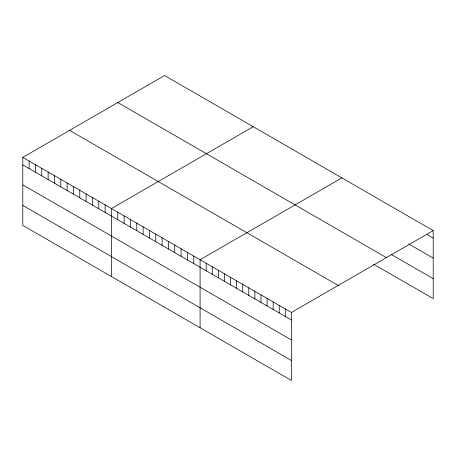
<?xml version="1.0" encoding="UTF-8"?>
<svg xmlns="http://www.w3.org/2000/svg" width="456" height="456" viewBox="0 0 456 456"><rect width="100%" height="100%" fill="white"/><g stroke="black" fill="none" stroke-linecap="round" stroke-linejoin="round"><path stroke-width="0.68" d="M22.8 157.383L291.418 312.463L291.418 380.475L22.8 225.395L22.8 157.383L164.582 75.525L433.2 230.605L433.2 298.617L373.532 264.172M253.228 126.7L111.441 208.557L111.441 276.57M341.869 177.88L200.087 259.738L200.087 327.75M291.418 312.463L433.2 230.605M427.112 234.623L433.2 238.135M408.844 244.034L433.2 258.096M391.191 254.402L433.2 278.662M117.796 102.537L386.409 257.617M69.591 130.365L338.204 285.45M22.8 164.912L291.418 319.992M22.8 184.868L291.418 339.954M22.8 205.434L291.418 360.519M285.325 308.951L285.325 316.481M279.237 305.435L279.237 312.964M273.15 301.918L273.15 309.447M267.062 298.406L267.062 305.93M260.974 294.889L260.974 302.419M254.887 291.373L254.887 298.902M248.794 287.856L248.794 295.385M242.706 284.344L242.706 291.874M236.618 280.828L236.618 288.357M230.531 277.311L230.531 284.84M224.443 273.799L224.443 281.329M218.35 270.283L218.35 277.812M212.262 266.766L212.262 274.295M206.175 263.249L206.175 270.779M193.754 256.078L193.754 263.608M187.422 252.424L187.422 259.954M181.089 248.771L181.089 256.3M174.762 245.111L174.762 252.641M168.429 241.458L168.429 248.987M162.097 237.804L162.097 245.334M155.764 234.145L155.764 241.674M149.431 230.491L149.431 238.021M143.104 226.837L143.104 234.367M136.771 223.183L136.771 230.707M130.439 219.524L130.439 227.054M124.106 215.87L124.106 223.4M117.773 212.217L117.773 219.741M105.114 204.904L105.114 212.433M98.781 201.25L98.781 208.774M92.448 197.59L92.448 205.12M86.116 193.937L86.116 201.466M79.783 190.283L79.783 197.807M73.456 186.624L73.456 194.153M67.123 182.97L67.123 190.5M60.791 179.316L60.791 186.846M54.458 175.657L54.458 183.187M48.125 172.003L48.125 179.533M41.792 168.35L41.792 175.879M35.465 164.69L35.465 172.22M29.133 161.036L29.133 168.566"/></g></svg>
